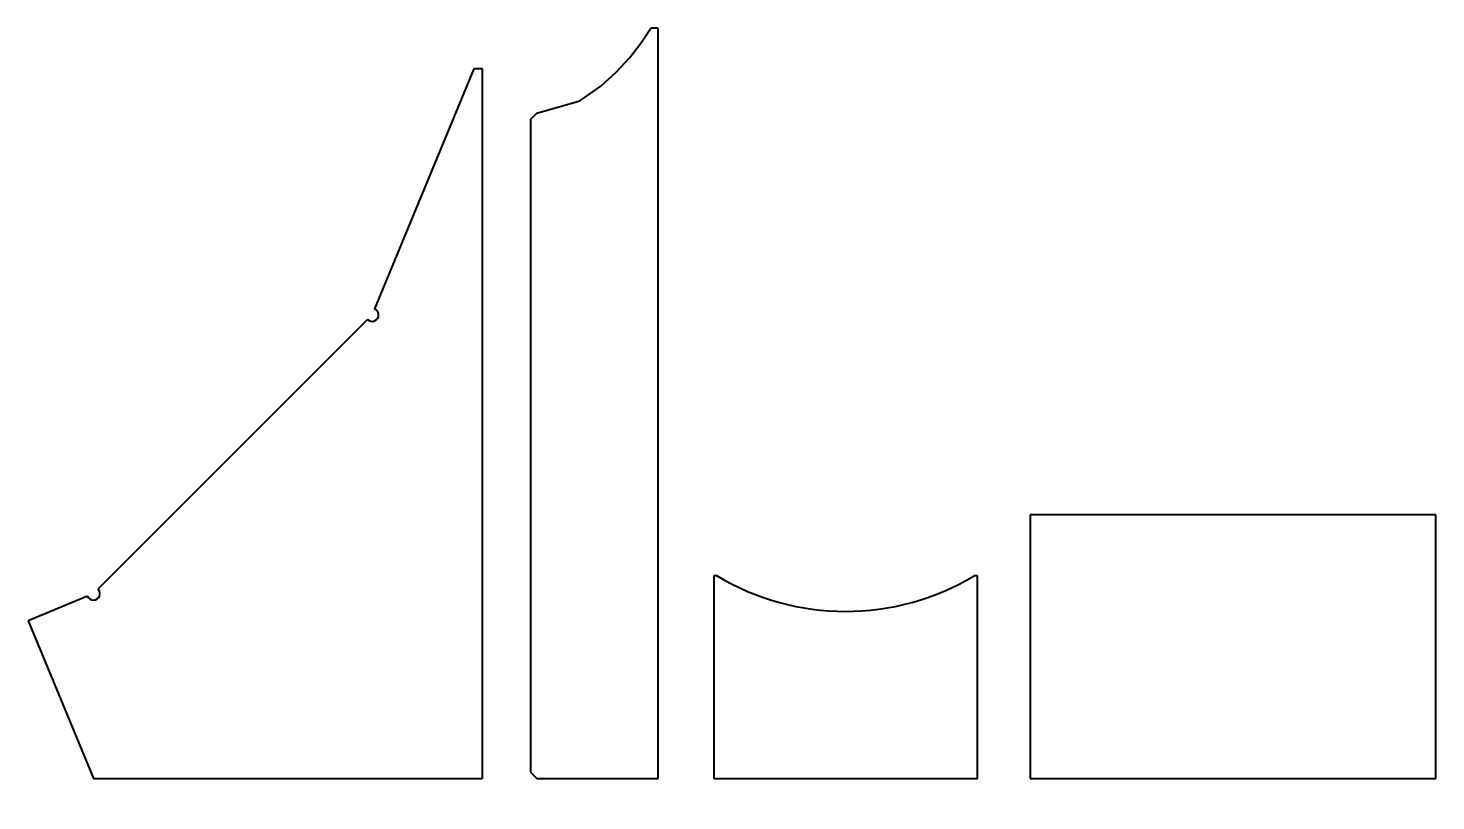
# Model space of a CAD drawing. Header units: millimetres. Extents: x 0 to 3470, y -55 to 1850.
import ezdxf

# ---------------------------------------------------------------- set-up
doc = ezdxf.new("R2010")
doc.units = ezdxf.units.MM
doc.linetypes.add('K5LT_BASIC', pattern=[0])

msp = doc.modelspace()

# ---------------------------------------------------------------- linework, layer by layer
at = {"color": 7, "linetype": 'K5LT_BASIC', "lineweight": 40}
for p, q in [((1510.3, 1813), (1535.3, 1850)), ((1553.3, 1850), (1535.3, 1850)), ((1553.3, 0), (1553.3, 1850)), ((1483.3, 1778), (1510.3, 1813)), ((1450.3, 1742), (1483.3, 1778)), ((1099, 1750), (854.1, 1157.8)), ((1120, 1750), (1099, 1750)), ((1120, 0), (1120, 1750)), ((1411.3, 1707), (1450.3, 1742)), ((1360.3, 1671), (1411.3, 1707)), ((1254.3, 1640.6), (1360.3, 1671)), ((1238.3, 1624.6), (1254.3, 1640.6)), ((1238.3, 1624.6), (1238.3, 16)), ((836.7, 1131.7), (172.3, 467.3)), ((3470, 650), (2470, 650)), ((2470, 650), (2470, 0)), ((3470, 0), (3470, 650)), ((1698.3, 500), (1690, 500)), ((1690, 500), (1690, 0)), ((2340, 500), (2331.7, 500)), ((2340, 0), (2340, 500)), ((146.2, 449.9), (0, 389)), ((0, 389), (161, 0)), ((1238.3, 16), (1254.3, 0)), ((1690, 0), (2340, 0)), ((2470, 0), (3470, 0)), ((161, 0), (1120, 0)), ((1254.3, 0), (1553.3, 0))]:
    msp.add_line(p, q, dxfattribs=at)
for centre, radius, start, end in [((848, 1143), 16, 225, 67.5345), ((2015, 1026), 614, 238.9456, 301.0544), ((161, 456), 16, 202.5946, 45)]:
    msp.add_arc(centre, radius, start, end, dxfattribs=at)

doc.saveas('drawing.dxf')
